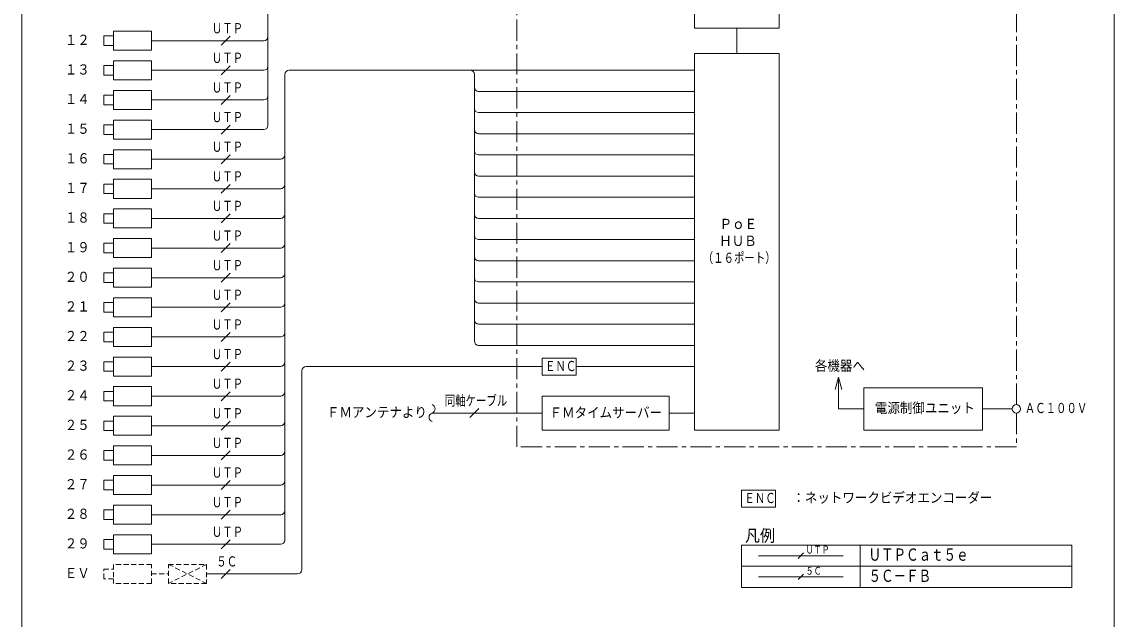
# Model space of a CAD drawing. Units: millimetres on the paper. Extents: x -400 to 400, y -280 to 280.
# Drawn here: x -129 to 129, y 4 to 145.2 of the extents above; entities that cross this region are included whole.
import ezdxf
from ezdxf.enums import TextEntityAlignment as Align

# ---------------------------------------------------------------- set-up
doc = ezdxf.new("R2010")
doc.units = ezdxf.units.MM
doc.linetypes.add('CHAIN1', pattern=[8, 5, -1, 1, -1])
doc.linetypes.add('DASHED1', pattern=[1.8, 1.2, -0.6])
for name, color, linetype, lineweight in [('0-1_F-F_', 7, 'Continuous', 20), ('0-3_WAKU-M', 7, 'Continuous', 20), ('0-4_(J)SP', 7, 'Continuous', 20)]:
    doc.layers.add(name, color=color, linetype=linetype, lineweight=lineweight)
doc.styles.add('ＭＳ ゴシック', font='')
doc.styles.get('ＭＳ ゴシック').set_extended_font_data('MS Gothic')

# ---------------------------------------------------------------- blocks, each defined once
blk = doc.blocks.new('TMS1_A05')
at = {"layer": '0-4_(J)SP'}
blk.add_line((-1.061, -1.061), (1.061, 1.061), dxfattribs=at)

msp = doc.modelspace()

# ---------------------------------------------------------------- linework, layer by layer
at = {"layer": '0-1_F-F_'}
for p, q in [((-129, 241.529), (-129, -238.471)), ((129, 241.529), (129, 1.529))]:
    msp.add_line(p, q, dxfattribs=at)
at = {"layer": '0-3_WAKU-M'}
for p, q in [((-70.866, 120.722), (-70.866, 216.722)), ((-107.366, 142.972), (-107.366, 138.472)), ((-98.366, 142.972), (-107.366, 142.972)), ((-98.366, 138.472), (-98.366, 142.972)), ((39.896, 143.722), (39.896, 137.722)), ((-98.366, 140.722), (-71.866, 140.722)), ((-81.927, 139.661), (-79.806, 141.782)), ((-98.366, 138.472), (-107.366, 138.472)), ((-107.366, 135.972), (-107.366, 131.472)), ((-98.366, 135.972), (-107.366, 135.972)), ((-98.366, 131.472), (-98.366, 135.972)), ((-81.927, 132.661), (-79.806, 134.782)), ((-98.366, 133.722), (-71.866, 133.722)), ((-66.866, 22.722), (-66.866, 132.722)), ((-65.866, 133.722), (29.896, 133.722)), ((-22.104, 132.722), (-22.104, 69.722)), ((-98.366, 131.472), (-107.366, 131.472)), ((-107.366, 128.972), (-107.366, 124.472)), ((-98.366, 128.972), (-107.366, 128.972)), ((-98.366, 124.472), (-98.366, 128.972)), ((-98.366, 126.722), (-71.866, 126.722)), ((-81.927, 125.661), (-79.806, 127.782)), ((-21.104, 128.722), (29.896, 128.722)), ((-98.366, 124.472), (-107.366, 124.472)), ((-107.366, 121.972), (-107.366, 117.472)), ((-98.366, 121.972), (-107.366, 121.972)), ((-98.366, 117.472), (-98.366, 121.972)), ((-21.104, 123.722), (29.896, 123.722)), ((-98.366, 119.722), (-71.866, 119.722)), ((-81.927, 118.661), (-79.806, 120.782)), ((-21.104, 118.722), (29.896, 118.722)), ((-98.366, 117.472), (-107.366, 117.472)), ((-107.366, 114.972), (-107.366, 110.472)), ((-98.366, 114.972), (-107.366, 114.972)), ((-98.366, 110.472), (-98.366, 114.972)), ((-81.927, 111.661), (-79.806, 113.782)), ((-21.104, 113.722), (29.896, 113.722)), ((-98.366, 112.722), (-67.866, 112.722)), ((-98.366, 110.472), (-107.366, 110.472)), ((-21.104, 108.722), (29.896, 108.722)), ((-107.366, 107.972), (-107.366, 103.472)), ((-98.366, 107.972), (-107.366, 107.972)), ((-98.366, 103.472), (-98.366, 107.972)), ((-81.927, 104.661), (-79.806, 106.782)), ((-98.366, 103.472), (-107.366, 103.472)), ((-98.366, 105.722), (-67.866, 105.722)), ((-21.104, 103.722), (29.896, 103.722)), ((-107.366, 100.972), (-107.366, 96.472)), ((-98.366, 100.972), (-107.366, 100.972)), ((-98.366, 96.472), (-98.366, 100.972)), ((-98.366, 98.722), (-67.866, 98.722)), ((-81.927, 97.661), (-79.806, 99.782)), ((-21.104, 98.722), (29.896, 98.722)), ((-98.366, 96.472), (-107.366, 96.472)), ((-107.366, 93.972), (-107.366, 89.472)), ((-98.366, 93.972), (-107.366, 93.972)), ((-98.366, 89.472), (-98.366, 93.972)), ((-21.104, 93.722), (29.896, 93.722)), ((-98.366, 91.722), (-67.866, 91.722)), ((-81.927, 90.661), (-79.806, 92.782)), ((-98.366, 89.472), (-107.366, 89.472)), ((-21.104, 88.722), (29.896, 88.722)), ((-107.366, 86.972), (-107.366, 82.472)), ((-98.366, 86.972), (-107.366, 86.972)), ((-98.366, 82.472), (-98.366, 86.972)), ((-81.927, 83.661), (-79.806, 85.782)), ((-98.366, 84.722), (-67.866, 84.722)), ((-21.104, 83.722), (29.896, 83.722)), ((-98.366, 82.472), (-107.366, 82.472)), ((-107.366, 79.972), (-107.366, 75.472)), ((-98.366, 79.972), (-107.366, 79.972)), ((-98.366, 75.472), (-98.366, 79.972)), ((-98.366, 77.722), (-67.866, 77.722)), ((-81.927, 76.661), (-79.806, 78.782)), ((-21.104, 78.722), (29.896, 78.722)), ((-98.366, 75.472), (-107.366, 75.472)), ((-107.366, 72.972), (-107.366, 68.472)), ((-98.366, 72.972), (-107.366, 72.972)), ((-98.366, 68.472), (-98.366, 72.972)), ((-21.104, 73.722), (29.896, 73.722)), ((-98.366, 70.722), (-67.866, 70.722)), ((-81.927, 69.661), (-79.806, 71.782)), ((-98.366, 68.472), (-107.366, 68.472)), ((-21.104, 68.722), (29.896, 68.722)), ((-107.366, 65.972), (-107.366, 61.472)), ((-98.366, 65.972), (-107.366, 65.972)), ((-98.366, 61.472), (-98.366, 65.972)), ((-81.927, 62.661), (-79.806, 64.782)), ((-98.366, 63.722), (-67.866, 63.722)), ((-62.866, 15.722), (-62.866, 62.722)), ((-61.866, 63.722), (-6.104, 63.722)), ((1.896, 63.722), (29.896, 63.722)), ((-98.366, 61.472), (-107.366, 61.472)), ((63.896, 53.722), (63.896, 61.222)), ((-107.366, 58.972), (-107.366, 54.472)), ((-98.366, 58.972), (-107.366, 58.972)), ((-98.366, 54.472), (-98.366, 58.972)), ((-81.927, 55.661), (-79.806, 57.782)), ((-98.366, 54.472), (-107.366, 54.472)), ((-98.366, 56.722), (-67.866, 56.722)), ((-107.366, 51.972), (-107.366, 47.472)), ((-98.366, 51.972), (-107.366, 51.972)), ((-98.366, 47.472), (-98.366, 51.972)), ((-6.104, 52.722), (-32.104, 52.722)), ((-23.165, 51.661), (-21.043, 53.782)), ((23.896, 52.722), (29.896, 52.722)), ((69.896, 53.722), (63.896, 53.722)), ((97.896, 53.722), (104.896, 53.722)), ((-98.366, 49.722), (-67.866, 49.722)), ((-81.927, 48.661), (-79.806, 50.782)), ((-98.366, 47.472), (-107.366, 47.472)), ((-107.366, 44.972), (-107.366, 40.472)), ((-98.366, 44.972), (-107.366, 44.972)), ((-98.366, 40.472), (-98.366, 44.972)), ((-98.366, 42.722), (-67.866, 42.722)), ((-81.927, 41.661), (-79.806, 43.782)), ((-98.366, 40.472), (-107.366, 40.472)), ((-107.366, 37.972), (-107.366, 33.472)), ((-98.366, 37.972), (-107.366, 37.972)), ((-98.366, 33.472), (-98.366, 37.972)), ((-81.927, 34.661), (-79.806, 36.782)), ((-98.366, 35.722), (-67.866, 35.722)), ((-98.366, 33.472), (-107.366, 33.472)), ((-107.366, 30.972), (-107.366, 26.472)), ((-98.366, 30.972), (-107.366, 30.972)), ((-98.366, 26.472), (-98.366, 30.972)), ((-98.366, 28.722), (-67.866, 28.722)), ((-81.927, 27.661), (-79.806, 29.782)), ((-98.366, 26.472), (-107.366, 26.472)), ((-107.366, 23.972), (-107.366, 19.472)), ((-98.366, 23.972), (-107.366, 23.972)), ((-98.366, 19.472), (-98.366, 23.972)), ((-98.366, 21.722), (-67.866, 21.722)), ((-81.927, 20.661), (-79.806, 22.782)), ((69, 21.529), (69, 11.529)), ((119, 11.529), (119, 21.529)), ((-98.366, 19.472), (-107.366, 19.472)), ((45, 19.029), (65, 19.029)), ((-81.927, 13.661), (-79.806, 15.782)), ((119, 16.529), (41, 16.529)), ((-85.366, 14.722), (-63.866, 14.722)), ((45, 14.029), (65, 14.029)), ((119, 11.529), (41, 11.529))]:
    msp.add_line(p, q, dxfattribs=at)
at = {"layer": '0-3_WAKU-M', "linetype": 'DASHED1'}
for p, q in [((-107.366, 16.972), (-107.366, 12.472)), ((-98.366, 16.972), (-107.366, 16.972)), ((-98.366, 12.472), (-98.366, 16.972)), ((-85.366, 16.972), (-94.366, 12.472)), ((-94.366, 16.972), (-85.366, 12.472)), ((-98.366, 14.722), (-94.366, 14.722)), ((-98.366, 12.472), (-107.366, 12.472))]:
    msp.add_line(p, q, dxfattribs=at)
at = {"layer": '0-3_WAKU-M', "linetype": 'CHAIN1'}
msp.add_lwpolyline([(105.896, 52.722), (105.896, 44.722), (-12.104, 44.722), (-12.104, 227.722), (105.896, 227.722), (105.896, 54.722)], dxfattribs=at)
at = {"layer": '0-3_WAKU-M'}
for points in [[(29.896, 221.722), (49.896, 221.722), (49.896, 143.722), (29.896, 143.722)], [(29.896, 137.722), (49.896, 137.722), (49.896, 48.722), (29.896, 48.722)], [(-6.104, 65.722), (1.896, 65.722), (1.896, 61.722), (-6.104, 61.722)], [(97.896, 58.722), (69.896, 58.722), (69.896, 48.722), (97.896, 48.722)], [(-6.104, 56.722), (23.896, 56.722), (23.896, 48.722), (-6.104, 48.722)], [(49, 30.529), (41, 30.529), (41, 34.529), (49, 34.529)]]:
    msp.add_lwpolyline(points, close=True, dxfattribs=at)
for points in [[(-107.366, 139.597), (-109.616, 139.597), (-109.616, 141.847), (-107.366, 141.847)], [(-107.366, 132.597), (-109.616, 132.597), (-109.616, 134.847), (-107.366, 134.847)], [(-107.366, 125.597), (-109.616, 125.597), (-109.616, 127.847), (-107.366, 127.847)], [(-107.366, 118.597), (-109.616, 118.597), (-109.616, 120.847), (-107.366, 120.847)], [(-107.366, 111.597), (-109.616, 111.597), (-109.616, 113.847), (-107.366, 113.847)], [(-107.366, 104.597), (-109.616, 104.597), (-109.616, 106.847), (-107.366, 106.847)], [(-107.366, 97.597), (-109.616, 97.597), (-109.616, 99.847), (-107.366, 99.847)], [(-107.366, 90.597), (-109.616, 90.597), (-109.616, 92.847), (-107.366, 92.847)], [(-107.366, 83.597), (-109.616, 83.597), (-109.616, 85.847), (-107.366, 85.847)], [(-107.366, 76.597), (-109.616, 76.597), (-109.616, 78.847), (-107.366, 78.847)], [(-107.366, 69.597), (-109.616, 69.597), (-109.616, 71.847), (-107.366, 71.847)], [(-107.366, 62.597), (-109.616, 62.597), (-109.616, 64.847), (-107.366, 64.847)], [(63.119, 58.324), (63.896, 61.222), (64.672, 58.324)], [(-107.366, 55.597), (-109.616, 55.597), (-109.616, 57.847), (-107.366, 57.847)], [(-107.366, 48.597), (-109.616, 48.597), (-109.616, 50.847), (-107.366, 50.847)], [(-107.366, 41.597), (-109.616, 41.597), (-109.616, 43.847), (-107.366, 43.847)], [(-107.366, 34.597), (-109.616, 34.597), (-109.616, 36.847), (-107.366, 36.847)], [(-107.366, 27.597), (-109.616, 27.597), (-109.616, 29.847), (-107.366, 29.847)], [(-107.366, 20.597), (-109.616, 20.597), (-109.616, 22.847), (-107.366, 22.847)], [(119, 21.529), (41, 21.529), (41, 11.529)]]:
    msp.add_lwpolyline(points, dxfattribs=at)
at = {"layer": '0-3_WAKU-M', "linetype": 'DASHED1'}
msp.add_lwpolyline([(-107.366, 13.597), (-109.616, 13.597), (-109.616, 15.847), (-107.366, 15.847)], dxfattribs=at)
msp.add_lwpolyline([(-94.366, 12.472), (-94.366, 16.972), (-85.366, 16.972), (-85.366, 12.472)], close=True, dxfattribs=at)
at = {"layer": '0-3_WAKU-M'}
msp.add_circle((105.896, 53.722), 1, dxfattribs=at)
for centre, radius, start, end in [((-71.866, 141.722), 1, 270, 0), ((-71.866, 134.722), 1, 270, 0), ((-65.866, 132.722), 1, 90, 180), ((-23.104, 132.722), 1, 0, 90), ((-21.104, 129.722), 1, 180, 270), ((-71.866, 127.722), 1, 270, 0), ((-21.104, 124.722), 1, 180, 270), ((-71.866, 120.722), 1, 270, 0), ((-21.104, 119.722), 1, 180, 270), ((-67.866, 113.722), 1, 270, 0), ((-21.104, 114.722), 1, 180, 270), ((-21.104, 109.722), 1, 180, 270), ((-67.866, 106.722), 1, 270, 0), ((-21.104, 104.722), 1, 180, 270), ((-67.866, 99.722), 1, 270, 0), ((-21.104, 99.722), 1, 180, 270), ((-21.104, 94.722), 1, 180, 270), ((-67.866, 92.722), 1, 270, 0), ((-21.104, 89.722), 1, 180, 270), ((-67.866, 85.722), 1, 270, 0), ((-21.104, 84.722), 1, 180, 270), ((-67.866, 78.722), 1, 270, 0), ((-21.104, 79.722), 1, 180, 270), ((-21.104, 74.722), 1, 180, 270), ((-67.866, 71.722), 1, 270, 0), ((-21.104, 69.722), 1, 180, 270), ((-67.866, 64.722), 1, 270, 0), ((-61.866, 62.722), 1, 90, 180), ((-67.866, 57.722), 1, 270, 0), ((-32.468, 53.722), 1.064, 290.01596, 69.98404), ((-31.74, 51.722), 1.064, 110.01596, 249.98404), ((-67.866, 50.722), 1, 270, 0), ((-67.866, 43.722), 1, 270, 0), ((-67.866, 36.722), 1, 270, 0), ((-67.866, 29.722), 1, 270, 0), ((-67.866, 22.722), 1, 270, 0), ((-63.866, 15.722), 1, 270, 0)]:
    msp.add_arc(centre, radius, start, end, dxfattribs=at)

# ---------------------------------------------------------------- block references
at = {"layer": '0-3_WAKU-M', "xscale": 0.625, "yscale": 0.625}
for p in [(55, 19.029), (55, 14.029)]:
    msp.add_blockref('TMS1_A05', p, dxfattribs=at)

# ---------------------------------------------------------------- texts
at = {"layer": '0-3_WAKU-M', "style": 'ＭＳ ゴシック', "width": 0.75}
for s, height, p in [('ＵＴＰ', 2.405, (-84.133, 141.759)), ('ＵＴＰ', 2.405, (-84.133, 134.759)), ('ＵＴＰ', 2.405, (-84.133, 127.759)), ('ＵＴＰ', 2.405, (-84.133, 120.759)), ('ＵＴＰ', 2.405, (-84.133, 113.759)), ('ＵＴＰ', 2.405, (-84.133, 106.759)), ('ＵＴＰ', 2.405, (-84.133, 99.759)), ('ＵＴＰ', 2.405, (-84.133, 92.759)), ('ＵＴＰ', 2.405, (-84.133, 85.759)), ('ＵＴＰ', 2.405, (-84.133, 78.759)), ('ＵＴＰ', 2.405, (-84.133, 71.759)), ('ＵＴＰ', 2.405, (-84.133, 64.759)), ('ＵＴＰ', 2.405, (-84.133, 57.759)), ('同軸ケーブル', 2.405, (-29.104, 53.759)), ('ＵＴＰ', 2.405, (-84.133, 50.759)), ('ＵＴＰ', 2.405, (-84.133, 43.759)), ('ＵＴＰ', 2.405, (-84.133, 36.759)), ('ＵＴＰ', 2.405, (-84.133, 29.759)), ('ＵＴＰ', 2.405, (-84.133, 22.759)), ('ＵＴＰ', 1.804, (56.125, 18.995)), ('５Ｃ', 2.405, (-83.066, 15.759)), ('５Ｃ', 1.804, (56.125, 13.995))]:
    msp.add_text(s, height=height, dxfattribs=at).set_placement(p, align=Align.BOTTOM_LEFT)
at = {"layer": '0-3_WAKU-M', "color": 2, "style": 'ＭＳ ゴシック'}
for s, height, width, p in [('１２', 2.405, 0.9, (-118.866, 139.009)), ('１３', 2.405, 0.9, (-118.866, 132.009)), ('１４', 2.405, 0.9, (-118.866, 125.009)), ('１５', 2.405, 0.9, (-118.866, 118.009)), ('１６', 2.405, 0.9, (-118.866, 111.009)), ('１７', 2.405, 0.9, (-118.866, 104.009)), ('１８', 2.405, 0.9, (-118.866, 97.009)), ('ＰｏＥ', 2.405, 0.9, (35.813, 95.509)), ('１９', 2.405, 0.9, (-118.866, 90.009)), ('ＨＵＢ', 2.405, 0.9, (35.729, 91.509)), ('（１６ポート）', 2.405, 0.75, (31.829, 87.509)), ('２０', 2.405, 0.9, (-118.866, 83.009)), ('２１', 2.405, 0.9, (-118.866, 76.009)), ('２２', 2.405, 0.9, (-118.866, 69.009)), ('２３', 2.405, 0.9, (-118.866, 62.009)), ('ＥＮＣ', 2.405, 0.75, (-5.437, 61.926)), ('各機器へ', 2.405, 0.9, (58.313, 62.009)), ('２４', 2.405, 0.9, (-118.866, 55.009)), ('ＦＭアンテナより', 2.405, 0.9, (-56.937, 51.009)), ('ＦＭタイムサーバー', 2.405, 0.9, (-4.354, 50.926)), ('電源制御ユニット', 2.405, 0.9, (72.479, 52.009)), ('ＡＣ１００Ｖ', 2.405, 0.75, (107.896, 52.009)), ('２５', 2.405, 0.9, (-118.866, 48.009)), ('２６', 2.405, 0.9, (-118.866, 41.009)), ('２７', 2.405, 0.9, (-118.866, 34.009)), ('ＥＮＣ', 2.405, 0.75, (41.667, 30.733)), ('：ネットワークビデオエンコーダー', 2.405, 0.9, (53, 30.817)), ('２８', 2.405, 0.9, (-118.866, 27.009)), ('凡例', 2.889, 0.9, (41.8, 21.474)), ('２９', 2.405, 0.9, (-118.866, 20.009)), ('ＵＴＰＣａｔ５ｅ', 2.886, 0.75, (71, 16.974)), ('ＥＶ', 2.405, 0.9, (-118.866, 13.009)), ('５Ｃ－ＦＢ', 2.886, 0.75, (71, 11.974))]:
    msp.add_text(s, height=height, dxfattribs=dict(at, width=width)).set_placement(p, align=Align.BOTTOM_LEFT)

doc.saveas('drawing.dxf')
